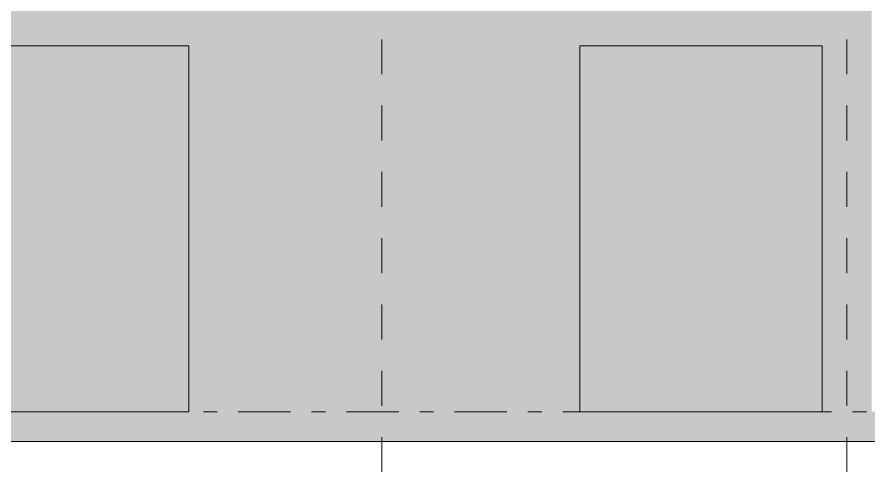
# Model space of a CAD drawing. Header units: millimetres. Extents: x 1499747 to 4230374, y -28481 to 441852.
# Drawn here: x 4128775 to 4137387, y 359120 to 363720 of the extents above; entities that cross this region are included whole.
import ezdxf

# ---------------------------------------------------------------- set-up
doc = ezdxf.new("R2010")
doc.units = ezdxf.units.MM
doc.header["$MEASUREMENT"] = 0
doc.layers.add('Чертеж и Рисунок', color=7, linetype='Continuous')

msp = doc.modelspace()

# ---------------------------------------------------------------- hatches: boundary and pattern name
at = {"layer": 'Чертеж и Рисунок', "linetype": 'Continuous', "lineweight": 0, "true_color": 0x7f7f7f}
for points in [[(4130512.7387, 363828.35626), (4127812.73457, 363828.35626), (4127812.73457, 363628.35595), (4130512.7387, 363628.35595)], [(4130512.7387, 363828.35626), (4130512.7387, 359728.35), (4130912.73931, 359728.35), (4130912.73931, 363828.35626)], [(4130912.73931, 363628.35595), (4133962.74397, 363628.35595), (4133962.74397, 363828.35626), (4130912.73931, 363828.35626)], [(4133962.74397, 363828.35626), (4133962.74397, 359728.35), (4134462.74473, 359728.35), (4134462.74473, 363828.35626)], [(4134462.74473, 363828.35626), (4134462.74473, 363628.35595), (4136912.74847, 363628.35595), (4136912.74847, 363828.35626)], [(4136912.74847, 363828.35626), (4136912.74847, 359728.35), (4137412.74924, 359728.35), (4137412.74924, 363828.35626)], [(4130512.7387, 363628.35595), (4127812.73457, 363628.35595), (4127812.73457, 363428.35565), (4130512.7387, 363428.35565)], [(4130912.73931, 363628.35595), (4130912.73931, 363428.35565), (4133962.74397, 363428.35565), (4133962.74397, 363628.35595)], [(4134462.74473, 363428.35565), (4136912.74847, 363428.35565), (4136912.74847, 363628.35595), (4134462.74473, 363628.35595)], [(4127812.73457, 359728.35), (4130512.7387, 359728.35), (4130512.7387, 363428.35565), (4127812.73457, 363428.35565)], [(4130912.73931, 359728.35), (4133962.74397, 359728.35), (4133962.74397, 363428.35565), (4130912.73931, 363428.35565)], [(4134462.74473, 359728.35), (4136912.74847, 359728.35), (4136912.74847, 363428.35565), (4134462.74473, 363428.35565)], [(4122812.72693, 359428.34954), (4157512.67995, 359428.34954), (4157512.67995, 359728.35), (4122812.72693, 359728.35)]]:
    msp.add_hatch(color=8, dxfattribs=at).paths.add_polyline_path(points)

# ---------------------------------------------------------------- linework, layer by layer
at = {"layer": 'Чертеж и Рисунок', "color": 8, "linetype": 'Continuous', "lineweight": 15}
for points in [[(4132462.74167, 363493.95575), (4132462.74167, 363141.15521)], [(4137162.74886, 363493.95575), (4137162.74886, 363141.15521)], [(4132462.74167, 362823.65472), (4132462.74167, 362470.85419)], [(4137162.74886, 362823.65472), (4137162.74886, 362470.85419)], [(4132462.74167, 362153.3537), (4132462.74167, 361800.65316)], [(4137162.74886, 362153.3537), (4137162.74886, 361800.65316)], [(4132462.74167, 361483.15268), (4132462.74167, 361130.35214)], [(4137162.74886, 361483.15268), (4137162.74886, 361130.35214)], [(4132462.74167, 360812.85165), (4132462.74167, 360460.05111)], [(4137162.74886, 360812.85165), (4137162.74886, 360460.05111)], [(4132462.74167, 360142.55063), (4132462.74167, 359789.75009)], [(4137162.74886, 360142.55063), (4137162.74886, 359789.75009)], [(4132462.74167, 359472.2496), (4132462.74167, 359119.54907)], [(4137162.74886, 359472.2496), (4137162.74886, 359119.54907)]]:
    msp.add_lwpolyline(points, dxfattribs=at)
at = {"layer": 'Чертеж и Рисунок', "color": 251, "linetype": 'Continuous', "lineweight": 5, "true_color": 0x6a6a6a}
for points in [[(4130512.7387, 363428.35565), (4127812.73457, 363428.35565)], [(4130512.7387, 363428.35565), (4130512.7387, 359728.35)], [(4136912.74847, 363428.35565), (4134462.74473, 363428.35565)], [(4134462.74473, 363428.35565), (4134462.74473, 359728.35)], [(4136912.74847, 363428.35565), (4136912.74847, 359728.35)], [(4130512.7387, 359728.35), (4127812.73457, 359728.35)], [(4136912.74847, 359728.35), (4134462.74473, 359728.35)]]:
    msp.add_lwpolyline(points, dxfattribs=at)
at = {"layer": 'Чертеж и Рисунок', "color": 1, "linetype": 'Continuous', "lineweight": 0}
for points in [[(4128823.53611, 359728.35), (4129352.63692, 359728.35)], [(4129564.33725, 359728.35), (4129705.43746, 359728.35)], [(4129917.13779, 359728.35), (4130446.23859, 359728.35)], [(4130657.93892, 359728.35), (4130799.03913, 359728.35)], [(4131010.73946, 359728.35), (4131539.94026, 359728.35)], [(4131751.54059, 359728.35), (4131892.6408, 359728.35)], [(4132104.34113, 359728.35), (4132633.54194, 359728.35)], [(4132845.14226, 359728.35), (4132986.24247, 359728.35)], [(4133197.9428, 359728.35), (4133727.14361, 359728.35)], [(4133938.74393, 359728.35), (4134079.94415, 359728.35)], [(4134291.54447, 359728.35), (4134820.74528, 359728.35)], [(4135032.4456, 359728.35), (4135173.54582, 359728.35)], [(4135385.14614, 359728.35), (4135914.34695, 359728.35)], [(4136126.04727, 359728.35), (4136267.14749, 359728.35)], [(4136478.74781, 359728.35), (4137007.94862, 359728.35)], [(4137219.64894, 359728.35), (4137360.74916, 359728.35)]]:
    msp.add_lwpolyline(points, dxfattribs=at)
at = {"layer": 'Чертеж и Рисунок', "color": 123, "linetype": 'Continuous', "lineweight": 20, "true_color": 0x71cebe}
msp.add_lwpolyline([(4122812.72693, 359428.34954), (4157512.67995, 359428.34954)], dxfattribs=at)

doc.saveas('drawing.dxf')
